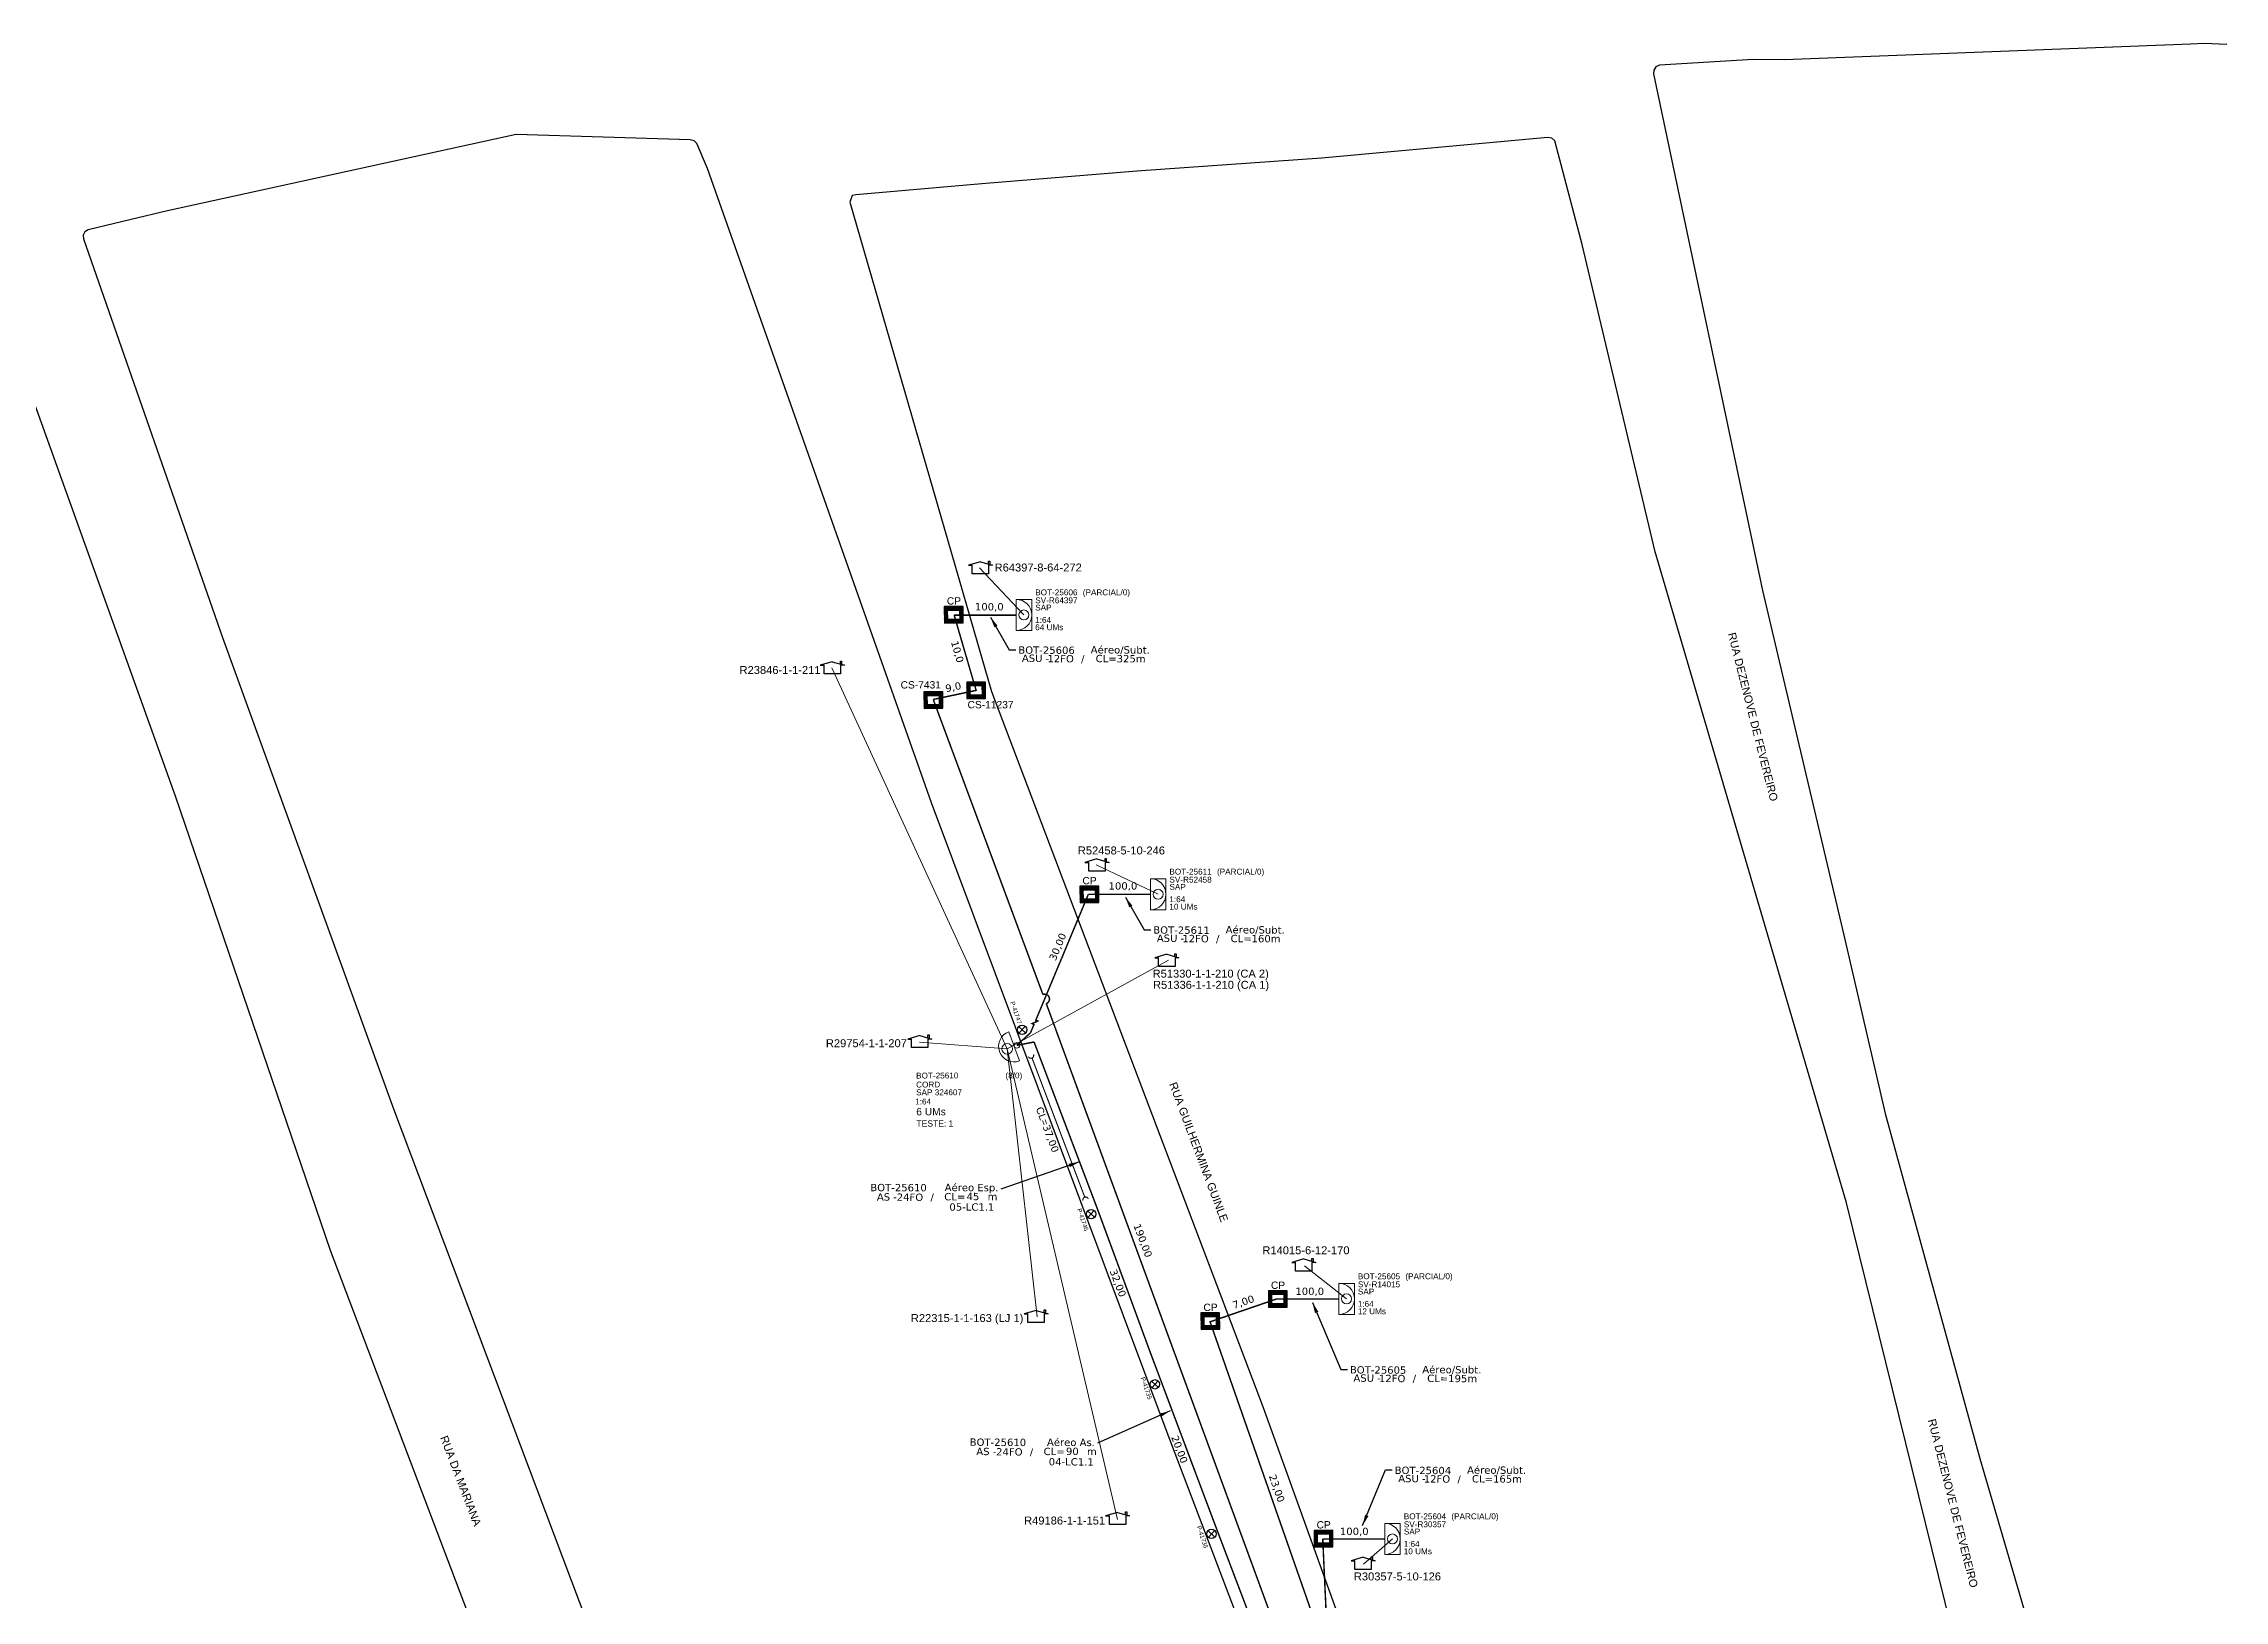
# Model space of a CAD drawing. Header units: millimetres. Extents: x 588718 to 589579, y 9715374 to 9716002.
# Drawn here: x 588960.4 to 589258.4, y 9715778.9 to 9715991.6 of the extents above; entities that cross this region are included whole.
import ezdxf
from ezdxf.enums import TextEntityAlignment as Align

# ---------------------------------------------------------------- set-up
doc = ezdxf.new("R2010")
doc.units = ezdxf.units.MM
for name, color, linetype in [('10.1-Caixas Subterrâneas', 5, 'Continuous'), ('CAP a instalar', 1, 'Continuous'), ('celulas gpon', 7, 'Continuous'), ('DROP DE CLIENTE', 140, 'Continuous'), ('label_cabos', 7, 'Continuous'), ('locais legendas', 7, 'Continuous'), ('QUADRA', 7, 'Continuous'), ('Subida Lateral', 5, 'Continuous'), ('surveys', 7, 'Continuous'), ('surveys legendas', 7, 'Continuous')]:
    doc.layers.add(name, color=color, linetype=linetype)
for name, color, linetype, lineweight in [("20.0-LEGENDA DOS CDO'S", 1, 'Continuous', 0), ('20.1-CDO_INTERIOR', 1, 'Continuous', 0), ('20.2-CDO_POSTE', 1, 'Continuous', 5), ('20.6-CORDOALHA_SUPORTE', 7, 'Continuous', 25), ('CORDOALHA_SUPORTE', 7, 'Continuous', 25), ('Segmento Logradouro Texto', 238, 'Continuous', 0)]:
    doc.layers.add(name, color=color, linetype=linetype, lineweight=lineweight)
doc.styles.add('ARIAL', font='arial.ttf')
doc.styles.add('DIGICADE', font='arial.ttf')
doc.styles.add('ROMANS', font='arial.ttf')
doc.styles.add('siredit', font='verdana.ttf')
doc.styles.get("Standard").update_dxf_attribs({"font": 'arial.ttf'})
doc.linetypes.add('FENCELINE1', pattern='A,0.25,-0.1,[133,ltypeshp.shx,S=0.1,R=0,X=-0.1,Y=0],-0.1,1', length=1.45)
doc.dimstyles.new('ISO-25', dxfattribs={"dimtxt": 2.5, "dimasz": 2.5, "dimexe": 1.25, "dimexo": 0.625, "dimtad": 1, "dimtxsty": 'Standard', "dimcen": 2.5, "dimadec": 0, "dimazin": 0, "dimtfac": 1, "dimtmove": 0, "dimatfit": 3, "dimfxl": 0, "dimarcsym": 0})

# ---------------------------------------------------------------- blocks, each defined once
blk = doc.blocks.new('SURVEY_SURVEY')
for p, q in [((0, 0.0000152), (-0.0000151, 0.0000108)), ((-0.0000151, 0.0000108), (-0.0000104, 0.0000108)), ((-0.0000103, 0), (-0.0000103, 0.0000108)), ((0.0000103, 0), (-0.0000103, 0)), ((0, 0.0000152), (0.0000151, 0.0000108)), ((0.0000101, 0.0000159), (0.0000117, 0.0000159)), ((0.0000101, 0.0000123), (0.0000101, 0.0000159)), ((0.0000151, 0.0000108), (0.0000103, 0.0000108)), ((0.0000103, 0.0000108), (0.0000103, 0)), ((0.0000117, 0.0000159), (0.0000117, 0.0000119))]:
    blk.add_line(p, q)
blk = doc.blocks.new('CDOI_CT_DRT')
at = {"layer": '20.1-CDO_INTERIOR', "color": 8, "lineweight": 18}
blk.add_lwpolyline([(2.13, -2.13), (2.13, 2.12), (0, 2.12), (0, -2.13)], close=True, dxfattribs=at)
blk.add_circle((1.06, 0), 0.68, dxfattribs=at)
blk.add_arc((0, 0), 2.13, 269.9724, 89.9724, dxfattribs=at)
at = {"layer": "20.0-LEGENDA DOS CDO'S", "color": 8, "style": 'ARIAL'}
for tag, p in [('CDO_N', (2.61, 2.69)), ('SURVEY', (2.61, 1.6)), ('SAP', (2.61, 0.61)), ('1:XX', (2.6, -1.08)), ('UMS', (2.6, -2.09))]:
    blk.add_attdef(tag, p, '', height=0.8, rotation=359.9724, dxfattribs=at)
blk.add_attdef('FIBRAS_UTILIZADAS', text='', height=0.8, rotation=359.9724, dxfattribs=at).set_placement((10.32, 2.69), align=Align.CENTER)
blk = doc.blocks.new('Inst CDOE-8 CAIXA DIST OPT CDOE 48F_8D C_SPL OPTAP')
at = {"layer": "20.0-LEGENDA DOS CDO'S", "color": 0, "style": 'ARIAL'}
for tag, p, height in [('FID', (0.12, 5.25), 0.8), ('SAP', (0.12, 2.96), 0.8), ('CORDOALHA', (0.12, 4.02), 0.8), ('1:XX', (-0.01, 1.7), 0.8), ('UMS', (0.14, 0.22), 1)]:
    blk.add_attdef(tag, p, '', height=height, rotation=0.118, dxfattribs=at)
at = {"layer": "20.0-LEGENDA DOS CDO'S", "color": 0}
for tag, p, style, flags in [('ID_ATIVIDADE', (0.12, 6.47), 'ARIAL', 3), ('FATOR', (7.92, 6.47), 'ARIAL', 1), ('QTDE', (0.23, -0.97), 'DIGICADE', 3)]:
    blk.add_attdef(tag, p, '', height=0.8, rotation=0.118, dxfattribs=dict(at, style=style, flags=flags))
at = {"layer": "20.0-LEGENDA DOS CDO'S", "color": 0, "style": 'ARIAL'}
blk.add_attdef('FIBRAS_UTILIZADAS', text='', height=0.8, rotation=0.118, dxfattribs=at).set_placement((13.48, 5.26), align=Align.CENTER)
blk = doc.blocks.new('Teste  FTTH')
at = {"color": 0, "lineweight": 0, "style": 'ROMANS'}
for tag, p in [('TESTE', (-2.3, -0.29)), ('QTDE', (0.21, -0.29))]:
    blk.add_attdef(tag, p, '', height=0.48, dxfattribs=at)
for tag, p, flags in [('FID', (-2.23, -1.25), 1), ('FATOR', (-2.23, -2.03), 3), ('ID_ATIVIDADE', (-2.23, -2.72), 3)]:
    blk.add_attdef(tag, p, '', height=0.48, dxfattribs=dict(at, flags=flags))
blk = doc.blocks.new('*X0')
at = {"color": 0, "linetype": 'Continuous'}
for p, q in [((-1.25, 0.34099), (-0.49099, 1.1)), ((-1.25, 0.517767), (-0.667767, 1.1)), ((-1.25, 0.694544), (-0.844544, 1.1)), ((-1.25, 0.87132), (-1.02132, 1.1)), ((-1.25, 1.048097), (-1.198097, 1.1)), ((-1.25, 0.164214), (-0.8035, 0.610714)), ((-1.25, -0.012563), (-0.8035, 0.433937)), ((-1.25, -0.18934), (-0.8035, 0.25716)), ((-1.25, -0.366117), (-0.8035, 0.080383)), ((-0.789214, 0.625), (-0.314214, 1.1)), ((-0.612437, 0.625), (-0.137437, 1.1)), ((-0.43566, 0.625), (0.03934, 1.1)), ((-0.258883, 0.625), (0.216117, 1.1)), ((-0.082107, 0.625), (0.392893, 1.1)), ((0.09467, 0.625), (0.56967, 1.1)), ((0.271447, 0.625), (0.746447, 1.1)), ((0.448223, 0.625), (0.923223, 1.1)), ((0.625, 0.625), (1.1, 1.1)), ((0.801777, 0.625), (1.25, 1.073223)), ((0.8035, 0.449947), (1.25, 0.896447)), ((0.8035, 0.27317), (1.25, 0.71967)), ((0.8035, 0.096393), (1.25, 0.542893)), ((0.8035, -0.080383), (1.25, 0.366117)), ((0.8035, -0.25716), (1.25, 0.18934)), ((0.8035, -0.433937), (1.25, 0.012563)), ((-1.25, -0.542893), (-0.8035, -0.096393)), ((-1.25, -0.71967), (-0.8035, -0.27317)), ((-1.25, -0.896447), (-0.8035, -0.449947)), ((-1.25, -1.073223), (-0.801777, -0.625)), ((-1.1, -1.1), (-0.625, -0.625)), ((-0.923223, -1.1), (-0.448223, -0.625)), ((-0.746447, -1.1), (-0.271447, -0.625)), ((-0.56967, -1.1), (-0.09467, -0.625)), ((-0.392893, -1.1), (0.082107, -0.625)), ((-0.216117, -1.1), (0.258883, -0.625)), ((-0.03934, -1.1), (0.43566, -0.625)), ((0.137437, -1.1), (0.612437, -0.625)), ((0.314214, -1.1), (0.789214, -0.625)), ((0.49099, -1.1), (1.25, -0.34099)), ((0.667767, -1.1), (1.25, -0.517767)), ((0.8035, -0.610714), (1.25, -0.164214)), ((0.844544, -1.1), (1.25, -0.694544)), ((1.02132, -1.1), (1.25, -0.87132)), ((1.198097, -1.1), (1.25, -1.048097))]:
    blk.add_line(p, q, dxfattribs=at)
blk = doc.blocks.new('MANHOLE_MQ')
at = {"color": 0, "linetype": 'Continuous'}
for p, q in [((0.0000062, 0.0000057), (-0.0000063, 0.0000057)), ((-0.0000063, 0.0000057), (-0.0000063, -0.0000053)), ((-0.000004, 0.0000033), (0.000004, 0.0000033)), ((-0.000004, -0.0000029), (-0.000004, 0.0000033)), ((0.000004, 0.0000033), (0.000004, -0.0000029)), ((0.0000062, -0.0000053), (0.0000062, 0.0000057)), ((-0.0000063, -0.0000053), (0.0000062, -0.0000053)), ((0.000004, -0.0000029), (-0.000004, -0.0000029)), ((0.000004, -0.0000029), (0.000004, -0.0000029))]:
    blk.add_line(p, q, dxfattribs=at)
at = {"color": 0, "linetype": 'Continuous', "xscale": 5e-06, "yscale": 5e-06, "zscale": 1e-05}
blk.add_blockref('*X0', (0, 0.0000002), dxfattribs=at)
blk = doc.blocks.new('A$C7D267BC9')
at = {"color": 1}
for p, q in [((1.49, 2.26), (2.67, 1.17)), ((2.63, 2.3), (1.53, 1.13))]:
    blk.add_line(p, q, dxfattribs=at)
blk.add_circle((2.08, 1.72), 0.803, dxfattribs=at)
blk = doc.blocks.new('*U7')
at = {"color": 0}
blk.add_line((2.14, -0.58), (-2.1, -0.68), dxfattribs=at)
for centre, radius in [((0, 0.38), 0.733), ((0.03, -1.03), 0.393)]:
    blk.add_circle(centre, radius, dxfattribs=at)
blk.add_arc((0.02, -0.63), 2.12, 1.3782, 181.3782, dxfattribs=at)
blk = doc.blocks.new('LEGENDA DOS CABOS')
at = {"layer": 'label_cabos', "color": 0, "style": 'siredit'}
for tag, p in [('TIPO_CABO', (2.74, 0.52)), ('ID', (4.24, 1.63)), ('CABO', (6.16, 0.47)), ('/', (9.19, 0.47)), ('METROS', (14.36, 0.47)), ('XX', (14.31, 1.67))]:
    blk.add_attdef(tag, text='', height=1, rotation=359.69, dxfattribs=at).set_placement(p, align=Align.MIDDLE_CENTER)
blk = doc.blocks.new('Inst CORD ALUMINIO 4.8 MM 3F(sem recursos)')
at = {"layer": '20.6-CORDOALHA_SUPORTE', "color": 0, "lineweight": 0, "style": 'ROMANS'}
blk.add_attdef('LANCE', text='', height=1, dxfattribs=at).set_placement((-0.54, -2.21), align=Align.RIGHT)
at = {"layer": '20.6-CORDOALHA_SUPORTE', "color": 0, "style": 'siredit'}
blk.add_attdef('QTDE', (-0.54, -2.21), '', height=1, rotation=359.69, dxfattribs=at)
at = {"layer": '20.6-CORDOALHA_SUPORTE', "color": 0, "lineweight": 0, "style": 'ROMANS'}
for tag, p, flags in [('FATOR', (-5.2, -4.44), 3), ('ID_ATIVIDADE', (-5.2, -6.67), 3), ('FID', (-5.2, -8.9), 1)]:
    blk.add_attdef(tag, p, '', height=1, dxfattribs=dict(at, flags=flags))
blk = doc.blocks.new('Inst CB AS CFOA-SM-AS-80-TS-24')
at = {"layer": 'label_cabos', "color": 0, "style": 'siredit'}
for tag, flags, p in [('ID_ATIVIDADE', 3, (1.31, 2.67)), ('FATOR', 1, (11.56, 2.55))]:
    blk.add_attdef(tag, text='', height=1, rotation=359.69, dxfattribs=dict(at, flags=flags)).set_placement(p, align=Align.MIDDLE_CENTER)
for tag, p in [('TIPO_CABO', (1.76, 0)), ('DESTINO_CABO', (3.13, 1.26)), ('CABO', (4.69, -0.05)), ('/', (7.71, -0.05)), ('LANCE', (10.81, 0)), ('TIPO_CABO', (13.11, 1.24)), ('UND', (15.96, 0)), ('FID', (13.15, -1.41))]:
    blk.add_attdef(tag, text='', height=1, rotation=359.69, dxfattribs=at).set_placement(p, align=Align.MIDDLE_CENTER)
blk.add_attdef('QTDE', (12.43, -0.47), '', height=1, rotation=359.69, dxfattribs=at)
blk = doc.blocks.new('Inst CB ESP CFOA-SM-AS-80-TS-24')
at = {"layer": 'label_cabos', "color": 0, "style": 'siredit'}
for tag, flags, p in [('ID_ATIVIDADE', 3, (1.31, 2.67)), ('FATOR', 1, (11.56, 2.55))]:
    blk.add_attdef(tag, text='', height=1, rotation=359.69, dxfattribs=dict(at, flags=flags)).set_placement(p, align=Align.MIDDLE_CENTER)
for tag, p in [('TIPO_CABO', (1.76, 0)), ('DESTINO_CABO', (3.13, 1.26)), ('CABO', (4.69, -0.05)), ('/', (7.71, -0.05)), ('LANCE', (10.81, 0)), ('TIPO_CABO', (13.11, 1.24)), ('UND', (15.96, 0)), ('FID', (13.15, -1.41))]:
    blk.add_attdef(tag, text='', height=1, rotation=359.69, dxfattribs=at).set_placement(p, align=Align.MIDDLE_CENTER)
blk.add_attdef('QTDE', (12.43, -0.47), '', height=1, rotation=359.69, dxfattribs=at)

msp = doc.modelspace()

# ---------------------------------------------------------------- linework, layer by layer
at = {"layer": 'CAP a instalar', "color": 8, "ltscale": 5, "const_width": 0.2}
for points in [[(589084.8, 9715913.53), (589087.8, 9715903.25), (589081.94, 9715902.01)], [(589093.27, 9715913.53), (589084.8, 9715913.53)], [(589096.93, 9715861.69), (589081.94, 9715902.01)], [(589096.14, 9715858.62), (589103.14, 9715875.39)], [(589111.61, 9715875.39), (589103.14, 9715875.39)], [(589142.42, 9715737.77), (589097.39, 9715860.44)], [(589095.24, 9715856.47), (589095.52, 9715857.14)], [(589093.36, 9715854.74), (589095.24, 9715856.47)], [(589135.28, 9715772.6), (589119.77, 9715816.96), (589128.89, 9715820.09)], [(589137.36, 9715820.09), (589128.89, 9715820.09)], [(589143.64, 9715787.29), (589135.17, 9715787.29)], [(589143.9, 9715735.98), (589143.23, 9715738.44), (589147.51, 9715739.8), (589135.85, 9715772.51), (589135.17, 9715787.29)]]:
    msp.add_lwpolyline(points, dxfattribs=at)
msp.add_lwpolyline([(589097.39, 9715860.44, 1), (589096.93, 9715861.69)], format="xyb", dxfattribs=at)
at = {"layer": 'CAP a instalar', "ltscale": 5, "const_width": 0.2}
msp.add_lwpolyline([(589093.36, 9715854.74), (589095.72, 9715855.2)], dxfattribs=at)
at = {"layer": 'CAP a instalar', "linetype": 'FENCELINE1', "ltscale": 3, "const_width": 0.2}
msp.add_lwpolyline([(589142.82, 9715730.43), (589130.41, 9715763.03), (589120.77, 9715788.38), (589111.62, 9715812.73), (589104.44, 9715832.22), (589095.72, 9715855.2)], dxfattribs=at)
at = {"layer": 'CORDOALHA_SUPORTE', "ltscale": 5, "const_width": 0.15}
for points in [[(589094.94, 9715853.2, 1), (589095.64, 9715853.51)], [(589102.41, 9715833.52, -1), (589103.13, 9715833.76)]]:
    msp.add_lwpolyline(points, format="xyb", dxfattribs=at)
msp.add_lwpolyline([(589102.65, 9715834), (589095.44, 9715853.01)], dxfattribs=at)
at = {"layer": 'DROP DE CLIENTE', "lineweight": 0}
for points in [[(589088.27, 9715919.98), (589094.33, 9715913.56)], [(589092.04, 9715854.27), (589068.08, 9715906.34)], [(589112.67, 9715875.39), (589104.2, 9715879.41)], [(589080.05, 9715855.17), (589092.04, 9715854.27), (589114.08, 9715866.37)], [(589092.04, 9715854.27), (589096.15, 9715817.64)], [(589107.11, 9715789.96), (589092.04, 9715854.27)], [(589138.43, 9715820.09), (589132.67, 9715824.61)], [(589144.7, 9715787.28), (589140.75, 9715783.83)]]:
    msp.add_lwpolyline(points, dxfattribs=at)
at = {"layer": 'QUADRA'}
for points in [[(589258.72, 9715991.52), (589255.64, 9715991.64), (589253.74, 9715991.58), (589198.28, 9715989.43), (589193.97, 9715989.48), (589181.19, 9715988.7), (589180.71, 9715988.45), (589180.41, 9715988.03), (589180.39, 9715987.52), (589195.25, 9715916.92), (589206.4, 9715869.78), (589212.01, 9715845.43), (589224.96, 9715798.3), (589253.31, 9715701.41), (589253.62, 9715700.98), (589254.11, 9715700.76), (589254.66, 9715700.79), (589290.47, 9715712.08)], [(589258.72, 9715991.52), (589255.64, 9715991.64), (589253.74, 9715991.58), (589198.28, 9715989.43), (589193.97, 9715989.48), (589181.19, 9715988.7), (589180.71, 9715988.45), (589180.41, 9715988.03), (589180.39, 9715987.52), (589195.25, 9715916.92), (589206.4, 9715869.78), (589212.01, 9715845.43), (589224.96, 9715798.3), (589253.31, 9715701.41), (589253.62, 9715700.98), (589254.11, 9715700.76), (589254.66, 9715700.79), (589290.47, 9715712.08)], [(589146.97, 9715714.87), (589113.79, 9715802.22), (589081.71, 9715887.89), (589051.07, 9715974.59), (589049.63, 9715977.98), (589049.25, 9715978.35), (589048.72, 9715978.5), (589024.96, 9715979.2), (588977.31, 9715968.8), (588972.35, 9715967.58), (588966.46, 9715966.19), (588966, 9715965.9), (588965.77, 9715965.44), (588965.81, 9715964.94), (588984.82, 9715910.5), (589008.16, 9715846.07), (589084.43, 9715643.74)], [(588959.81, 9715587.19), (588960.48, 9715587.32), (589061.42, 9715621.37), (589066.56, 9715623.07), (589067.11, 9715623.42), (589067.51, 9715623.91), (589067.72, 9715624.42), (589069.85, 9715633.68), (589069.75, 9715634.3), (589069.24, 9715635.76), (589065.5, 9715645.45), (589044.85, 9715702.12), (589022.94, 9715765.08), (588999.59, 9715826.71), (588978.4, 9715888.79), (588956.24, 9715950.46)], [(588959.81, 9715587.19), (588960.48, 9715587.32), (589061.42, 9715621.37), (589066.56, 9715623.07), (589067.11, 9715623.42), (589067.51, 9715623.91), (589067.72, 9715624.42), (589069.85, 9715633.68), (589069.75, 9715634.3), (589069.24, 9715635.76), (589065.5, 9715645.45), (589044.85, 9715702.12), (589022.94, 9715765.08), (588999.59, 9715826.71), (588978.4, 9715888.79), (588956.24, 9715950.46)]]:
    msp.add_lwpolyline(points, dxfattribs=at)
msp.add_lwpolyline([(589070.56, 9715969.97), (589089.89, 9715903.11), (589127.01, 9715805.26), (589179.34, 9715660.12), (589179.68, 9715659.71), (589180.18, 9715659.52), (589180.72, 9715659.59), (589243.64, 9715683.63), (589243.93, 9715684.06), (589243.93, 9715684.57), (589238.23, 9715705.72), (589206.73, 9715833.24), (589180.6, 9715922.18), (589170.61, 9715964.17), (589166.88, 9715978.35), (589166.47, 9715978.7), (589165.93, 9715978.8), (589135.02, 9715975.99), (589109.76, 9715974.22), (589088.59, 9715972.48), (589071.38, 9715970.99), (589070.85, 9715970.9), (589070.56, 9715969.97)], close=True, dxfattribs=at)
msp.add_lwpolyline([(589070.56, 9715969.97), (589089.89, 9715903.11), (589127.01, 9715805.26), (589179.34, 9715660.12), (589179.68, 9715659.71), (589180.18, 9715659.52), (589180.72, 9715659.59), (589243.64, 9715683.63), (589243.93, 9715684.06), (589243.93, 9715684.57), (589238.23, 9715705.72), (589206.73, 9715833.24), (589180.6, 9715922.18), (589170.61, 9715964.17), (589166.88, 9715978.35), (589166.47, 9715978.7), (589165.93, 9715978.8), (589135.02, 9715975.99), (589109.76, 9715974.22), (589088.59, 9715972.48), (589071.38, 9715970.99), (589070.85, 9715970.9), (589070.56, 9715969.97)], close=True, dxfattribs=at)
at = {"layer": 'Subida Lateral', "color": 5, "const_width": 0.2}
msp.add_lwpolyline([(589095.52, 9715857.14), (589095.71, 9715857.6), (589095.46, 9715857.71), (589096.21, 9715858.07), (589095.95, 9715858.17), (589096.14, 9715858.62)], dxfattribs=at)

# ---------------------------------------------------------------- block references
at = {"color": 2, "lineweight": 0}
for p, values in [((589093.19, 9715907.12), {'ID': 'BOT-25606', 'CABO': '12FO', 'METROS': 'CL=325m', 'XX': 'Aéreo/Subt.', '/': '/', 'TIPO_CABO': 'ASU -'}), ((589111.63, 9715868.86), {'ID': 'BOT-25611', 'CABO': '12FO', 'METROS': 'CL=160m', 'XX': 'Aéreo/Subt.', '/': '/', 'TIPO_CABO': 'ASU -'}), ((589138.5, 9715808.75), {'ID': 'BOT-25605', 'CABO': '12FO', 'METROS': 'CL=195m', 'XX': 'Aéreo/Subt.', '/': '/', 'TIPO_CABO': 'ASU -'}), ((589144.62, 9715795.02), {'ID': 'BOT-25604', 'CABO': '12FO', 'METROS': 'CL=165m', 'XX': 'Aéreo/Subt.', '/': '/', 'TIPO_CABO': 'ASU -'})]:
    msp.add_blockref('LEGENDA DOS CABOS', p, dxfattribs=at).add_auto_attribs(values)
at = {"xscale": 0.8, "yscale": 0.8, "zscale": 0.8}
for p in [(589092.42, 9715855.5), (589101.85, 9715830.31), (589110.57, 9715807.04), (589118.3, 9715786.6)]:
    msp.add_blockref('A$C7D267BC9', p, dxfattribs=at)
at = {"color": 0, "lineweight": 0, "rotation": 290.773760915018}
msp.add_blockref('Inst CORD ALUMINIO 4.8 MM 3F(sem recursos)', (589099.12, 9715843.95), dxfattribs=at).add_auto_attribs({'QTDE': '37,00', 'LANCE': 'CL='})
at = {"color": 2, "lineweight": 0}
ref = msp.add_blockref('Inst CB ESP CFOA-SM-AS-80-TS-24', (589074.07, 9715834.03), dxfattribs=dict(at, rotation=0.1315642785740554))
ref.add_attrib('DESTINO_CABO', 'BOT-25610', dxfattribs={"layer": 'label_cabos', "color": 0, "height": 1, "rotation": 359.8216, "style": 'siredit'}).set_placement((589077.2, 9715835.3), align=Align.MIDDLE_CENTER)
ref.add_attrib('TIPO_CABO', 'Aéreo Esp.', dxfattribs={"layer": 'label_cabos', "color": 0, "height": 1, "rotation": 359.8216, "style": 'siredit'}).set_placement((589087.18, 9715835.31), align=Align.MIDDLE_CENTER)
ref.add_attrib('CABO', '24FO', dxfattribs={"layer": 'label_cabos', "color": 0, "height": 1, "rotation": 359.8216, "style": 'siredit'}).set_placement((589078.76, 9715833.99), align=Align.MIDDLE_CENTER)
ref.add_attrib('/', '/', dxfattribs={"layer": 'label_cabos', "color": 0, "height": 1, "rotation": 359.8216, "style": 'siredit'}).set_placement((589081.79, 9715834), align=Align.MIDDLE_CENTER)
ref.add_attrib('TIPO_CABO', 'AS - ', dxfattribs={"layer": 'label_cabos', "color": 0, "height": 1, "rotation": 359.8216, "style": 'siredit'}).set_placement((589075.83, 9715834.03), align=Align.MIDDLE_CENTER)
ref.add_attrib('FID', '05-LC1.1', dxfattribs={"layer": 'label_cabos', "color": 0, "height": 1, "rotation": 359.8216, "style": 'siredit'}).set_placement((589087.22, 9715832.65), align=Align.MIDDLE_CENTER)
ref.add_attrib('LANCE', 'CL=', dxfattribs={"layer": 'label_cabos', "color": 0, "height": 1, "rotation": 359.8216, "style": 'siredit'}).set_placement((589084.88, 9715834.06), align=Align.MIDDLE_CENTER)
ref.add_attrib('QTDE', '45', (589086.5, 9715833.59), dxfattribs={"layer": 'label_cabos', "color": 0, "height": 1, "rotation": 359.8216, "style": 'siredit'})
ref.add_attrib('UND', 'm', dxfattribs={"layer": 'label_cabos', "color": 0, "height": 1, "rotation": 359.8216, "style": 'siredit'}).set_placement((589090.04, 9715834.07), align=Align.MIDDLE_CENTER)
ref = msp.add_blockref('Inst CB AS CFOA-SM-AS-80-TS-24', (589087.65, 9715799.24), dxfattribs=at)
ref.add_attrib('DESTINO_CABO', 'BOT-25610', dxfattribs={"layer": 'label_cabos', "color": 0, "height": 1, "rotation": 359.69, "style": 'siredit'}).set_placement((589090.78, 9715800.5), align=Align.MIDDLE_CENTER)
ref.add_attrib('TIPO_CABO', 'Aéreo As.', dxfattribs={"layer": 'label_cabos', "color": 0, "height": 1, "rotation": 359.69, "style": 'siredit'}).set_placement((589100.76, 9715800.49), align=Align.MIDDLE_CENTER)
ref.add_attrib('CABO', '24FO', dxfattribs={"layer": 'label_cabos', "color": 0, "height": 1, "rotation": 359.69, "style": 'siredit'}).set_placement((589092.34, 9715799.19), align=Align.MIDDLE_CENTER)
ref.add_attrib('/', '/', dxfattribs={"layer": 'label_cabos', "color": 0, "height": 1, "rotation": 359.69, "style": 'siredit'}).set_placement((589095.37, 9715799.19), align=Align.MIDDLE_CENTER)
ref.add_attrib('TIPO_CABO', 'AS - ', dxfattribs={"layer": 'label_cabos', "color": 0, "height": 1, "rotation": 359.69, "style": 'siredit'}).set_placement((589089.41, 9715799.24), align=Align.MIDDLE_CENTER)
ref.add_attrib('FID', '04-LC1.1', dxfattribs={"layer": 'label_cabos', "color": 0, "height": 1, "rotation": 359.69, "style": 'siredit'}).set_placement((589100.8, 9715797.83), align=Align.MIDDLE_CENTER)
ref.add_attrib('LANCE', 'CL=', dxfattribs={"layer": 'label_cabos', "color": 0, "height": 1, "rotation": 359.69, "style": 'siredit'}).set_placement((589098.46, 9715799.24), align=Align.MIDDLE_CENTER)
ref.add_attrib('QTDE', '90', (589100.08, 9715798.77), dxfattribs={"layer": 'label_cabos', "color": 0, "height": 1, "rotation": 359.69, "style": 'siredit'})
ref.add_attrib('UND', 'm', dxfattribs={"layer": 'label_cabos', "color": 0, "height": 1, "rotation": 359.69, "style": 'siredit'}).set_placement((589103.62, 9715799.24), align=Align.MIDDLE_CENTER)
at = {"layer": '10.1-Caixas Subterrâneas', "color": 30, "xscale": 204664.034759142, "yscale": 204664.0347591411, "zscale": 204664.0347591413, "rotation": 180.4029588641664}
for p in [(589084.73, 9715913.63), (589087.79, 9715903.3), (589081.95, 9715901.97), (589103.27, 9715875.41), (589129.02, 9715820.12), (589119.8, 9715817.1), (589135.27, 9715787.38)]:
    msp.add_blockref('MANHOLE_MQ', p, dxfattribs=at)
at = {"layer": "20.0-LEGENDA DOS CDO'S", "lineweight": 0}
msp.add_blockref('Inst CDOE-8 CAIXA DIST OPT CDOE 48F_8D C_SPL OPTAP', (589079.48, 9715844.96), dxfattribs=at).add_auto_attribs({'FID': 'BOT-25610', 'CORDOALHA': 'CORD', 'SAP': 'SAP 324607', '1:XX': '1:64', 'UMS': '6 UMs', 'FIBRAS_UTILIZADAS': '(8/0)'})
at = {"layer": "20.0-LEGENDA DOS CDO'S", "lineweight": 0, "xscale": 1.750499999999907, "yscale": 1.750499999999988, "zscale": 1.750499999999999, "rotation": 3.12679769155e-05}
msp.add_blockref('Teste  FTTH', (589083.66, 9715844.15), dxfattribs=at).add_auto_attribs({'TESTE': 'TESTE:', 'QTDE': '1'})
at = {"layer": '20.1-CDO_INTERIOR'}
for p, values in [((589093.27, 9715913.56), {'CDO_N': 'BOT-25606', 'FIBRAS_UTILIZADAS': '             (PARCIAL/0)', 'SURVEY': 'SV-R64397', 'SAP': 'SAP', '1:XX': '1:64', 'UMS': '64 UMs'}), ((589111.61, 9715875.39), {'CDO_N': 'BOT-25611', 'FIBRAS_UTILIZADAS': '             (PARCIAL/0)', 'SURVEY': 'SV-R52458', 'SAP': 'SAP', '1:XX': '1:64', 'UMS': '10 UMs'}), ((589137.36, 9715820.09), {'CDO_N': 'BOT-25605', 'FIBRAS_UTILIZADAS': '             (PARCIAL/0)', 'SURVEY': 'SV-R14015', 'SAP': 'SAP', '1:XX': '1:64', 'UMS': '12 UMs'}), ((589143.64, 9715787.29), {'CDO_N': 'BOT-25604', 'FIBRAS_UTILIZADAS': '             (PARCIAL/0)', 'SURVEY': 'SV-R30357', 'SAP': 'SAP', '1:XX': '1:64', 'UMS': '10 UMs'})]:
    msp.add_blockref('CDOI_CT_DRT', p, dxfattribs=at).add_auto_attribs(values)
at = {"layer": '20.2-CDO_POSTE', "xscale": -1, "rotation": 111.2177414102885}
msp.add_blockref('*U7', (589092.4, 9715854.4), dxfattribs=at)
at = {"layer": 'surveys', "color": 151, "xscale": 108778.3616383397, "yscale": 108778.3616887024, "zscale": 108778.3616438893}
for p in [(589088.39, 9715919.18), (589068.15, 9715905.52), (589113.86, 9715865.54), (589080.1, 9715854.43), (589096, 9715816.87), (589107.13, 9715789.26)]:
    msp.add_blockref('SURVEY_SURVEY', p, dxfattribs=at)
at = {"layer": 'surveys', "color": 255, "xscale": 108778.3616383397, "yscale": 108778.3616887024, "zscale": 108778.3616438893}
for p in [(589104.32, 9715878.56), (589132.57, 9715823.9), (589140.68, 9715783.13)]:
    msp.add_blockref('SURVEY_SURVEY', p, dxfattribs=at)

# ---------------------------------------------------------------- texts
at = {"layer": 'celulas gpon', "style": 'siredit'}
for p in [(589087.64, 9715914.18), (589105.9, 9715876.03), (589131.43, 9715820.63), (589137.51, 9715787.82)]:
    msp.add_text('100,0', height=1, dxfattribs=at).set_placement(p)
for s, rotation, p in [('10,0', 286.3013, (589084.35, 9715909.86)), ('9,0', 11.9891, (589083.71, 9715903)), ('30,00', 67.3544, (589098.65, 9715866.21)), ('190,00', 290.7987, (589109.28, 9715830.13)), ('32,00', 290.7987, (589106.03, 9715823.91)), ('7,00', 18.9728, (589123.04, 9715818.72)), ('20,00', 290.7987, (589114.44, 9715801.19)), ('23,00', 289.277, (589127.79, 9715795.89))]:
    msp.add_text(s, height=1, rotation=rotation, dxfattribs=at).set_placement(p)
at = {"layer": 'locais legendas', "color": 30}
for s, p in [('CP', (589083.8, 9715914.98)), ('CS-7431', (589077.48, 9715903.51)), ('CS-11237', (589086.63, 9715900.8)), ('CP', (589102.33, 9715876.75)), ('CP', (589128.09, 9715821.46)), ('CP', (589118.86, 9715818.44)), ('CP', (589134.33, 9715788.72))]:
    msp.add_text(s, height=1, dxfattribs=at).set_placement(p)
at = {"layer": 'locais legendas', "color": 10}
for s, p in [('P-41747', (589092.46, 9715860.62)), ('P-41746', (589101.59, 9715832.33)), ('P-41735', (589110.28, 9715809.29)), ('P-41736', (589117.94, 9715788.96))]:
    msp.add_text(s, height=0.6, rotation=288.8112, dxfattribs=at).set_placement(p)
at = {"layer": 'Segmento Logradouro Texto', "color": 5, "linetype": 'Continuous', "char_height": 1.0878, "attachment_point": 1, "style": 'DIGICADE'}
for s, insert, width, rotation in [('\\fArial|b0|i0|c0|p34;\\W1.0000000000;\\T1.0000000000;\\o\\lRUA DEZENOVE DE FEVEREIRO', (589191.58, 9715911.27), 24.0299, 284.2133), ('\\fArial|b0|i0|c0|p34;\\W1.0000000000;\\T1.0000000000;\\o\\lRUA GUILHERMINA GUINLE', (589115.18, 9715849.84), 20.5677, 290.5287), ('\\fArial|b0|i0|c0|p34;\\W1.0000000000;\\T1.0000000000;\\o\\lRUA DEZENOVE DE FEVEREIRO', (589218.91, 9715803.8), 24.0299, 284.2133), ('\\fArial|b0|i0|c0|p34;\\W1.0000000000;\\T1.0000000000;\\o\\lRUA DA MARIANA', (589015.55, 9715801.53), 13.3947, 290.8622), ('\\fArial|b0|i0|c0|p34;\\W1.0000000000;\\T1.0000000000;\\o\\lRUA DA MARIANA', (589015.55, 9715801.53), 13.3947, 290.8622)]:
    msp.add_mtext(s, dxfattribs=dict(at, insert=insert, width=width, rotation=rotation))
at = {"layer": 'surveys legendas', "color": 6}
msp.add_text('R64397-8-64-272', height=1.0878, dxfattribs=at).set_placement((589090.33, 9715919.5))
at = {"layer": 'surveys legendas', "color": 0}
for s, p in [('R23846-1-1-211', (589055.47, 9715905.49)), ('R51330-1-1-210 (CA 2)', (589111.92, 9715864)), ('R51336-1-1-210 (CA 1)', (589111.97, 9715862.47)), ('R29754-1-1-207', (589067.27, 9715854.49)), ('R22315-1-1-163 (LJ 1)', (589078.88, 9715816.93)), ('R49186-1-1-151', (589094.36, 9715789.26))]:
    msp.add_text(s, height=1.0878, dxfattribs=at).set_placement(p)
at = {"layer": 'surveys legendas', "color": 3}
for s, p in [('R52458-5-10-246', (589101.7, 9715880.83)), ('R14015-6-12-170', (589126.92, 9715826.19)), ('R30357-5-10-126', (589139.42, 9715781.62))]:
    msp.add_text(s, height=1.0878, dxfattribs=at).set_placement(p)

# ---------------------------------------------------------------- leaders
at = {"color": 2, "lineweight": 0}
for points in [[(589089.76, 9715913.28), (589092.33, 9715908.81), (589093.24, 9715908.81)], [(589108.2, 9715875.01), (589110.77, 9715870.54), (589111.68, 9715870.54)], [(589101.94, 9715838.82), (589091.2, 9715835.1)], [(589133.76, 9715819.62), (589137.64, 9715810.44), (589138.55, 9715810.44)], [(589114.32, 9715804.79), (589104.37, 9715800.37)], [(589140.61, 9715789.11), (589143.76, 9715796.71), (589144.67, 9715796.71)]]:
    msp.add_leader(points, dimstyle='ISO-25', override={"dimasz": 1.5, "dimtad": 0}, dxfattribs=at)

doc.saveas('drawing.dxf')
